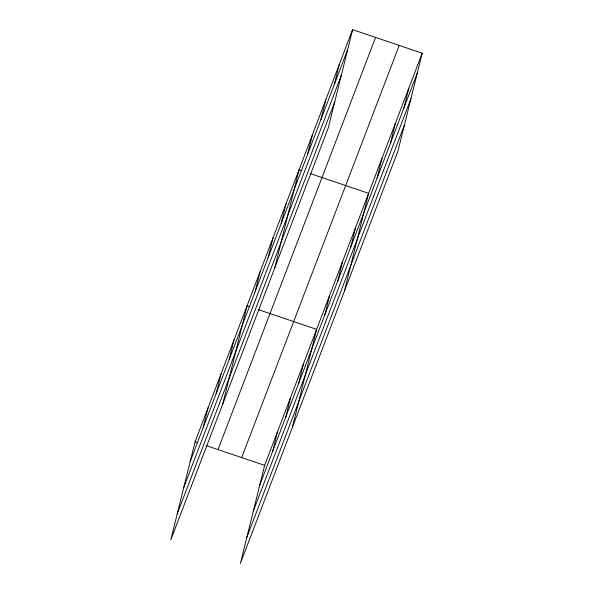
<?xml version="1.0" encoding="UTF-8"?>
<svg xmlns="http://www.w3.org/2000/svg" width="593" height="593" viewBox="0 0 593 593"><rect width="100%" height="100%" fill="white"/><g stroke="black" fill="none" stroke-linecap="round" stroke-linejoin="round"><path stroke-width="0.89" d="M352.605 29.65L195.067 441.822L170.814 539.815L328.359 127.643L352.605 29.65L422.186 53.185L397.933 151.178L240.395 563.35L264.641 465.357L422.186 53.185M203.154 427.657L208.061 407.814M216.149 393.656L221.063 373.812M229.15 359.647L234.057 339.811M222.805 403.796L247.059 305.803L249.609 306.67M255.146 291.645L260.053 271.802M268.14 257.636L273.047 237.793M281.134 223.635L286.048 203.792M274.796 267.777L299.042 169.791L301.592 170.651M307.522 154.595L312.437 134.752M320.917 119.564L325.824 99.72M334.311 84.525L339.218 64.681M272.728 451.199L277.635 431.356M285.73 417.19L290.637 397.347M298.724 383.189L303.631 363.346M292.379 427.331L316.632 329.345L258.111 309.546M324.719 315.179L329.626 295.336M337.714 281.178L342.628 261.335M350.715 247.17L355.622 227.327M344.37 291.319L368.616 193.325L310.102 173.527M377.104 178.13L382.011 158.294M390.49 143.098L395.405 123.255M403.885 108.067L408.792 88.224M190.153 461.665L347.698 49.493M183.771 487.453L341.316 75.281M177.196 514.02L334.741 101.855M218.024 449.59L375.569 37.418M241.685 457.588L399.222 45.424M259.734 485.2L417.272 73.028M253.352 510.988L410.89 98.816M246.777 537.562L404.315 125.39M195.067 441.822L197.617 442.682M206.119 445.558L264.641 465.357"/></g></svg>
